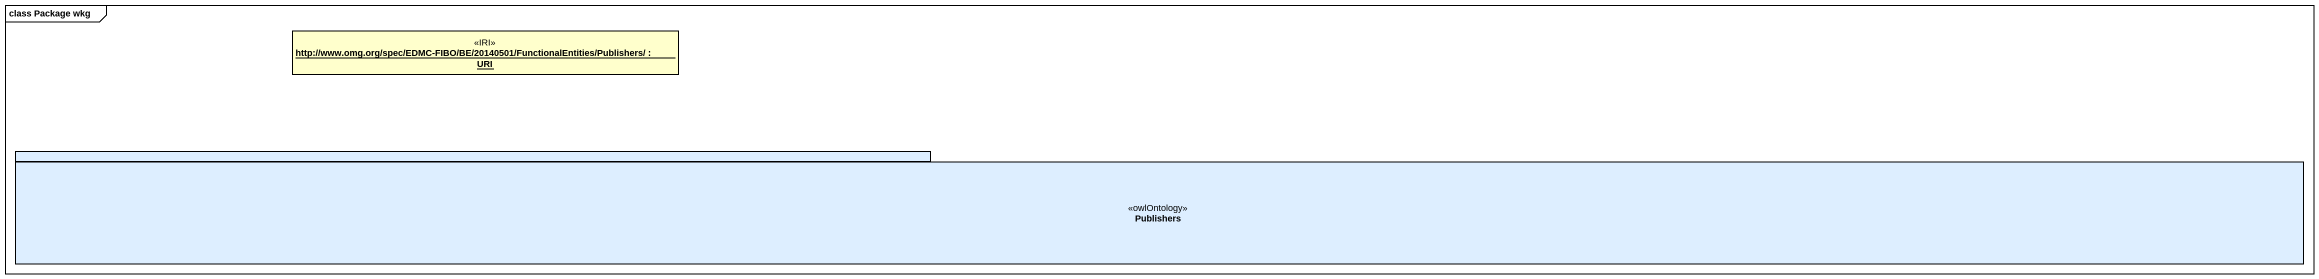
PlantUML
@startuml
mainframe class Package wkg
hide circle
hide empty members
object "http://www.omg.org/spec/EDMC-FIBO/BE/20140501/FunctionalEntities/Publishers/ : URI" as http_www_omg_org_spec_EDMC <<IRI>>
package Publishers <<owlOntology>> #DDEEFF {
}
@enduml
